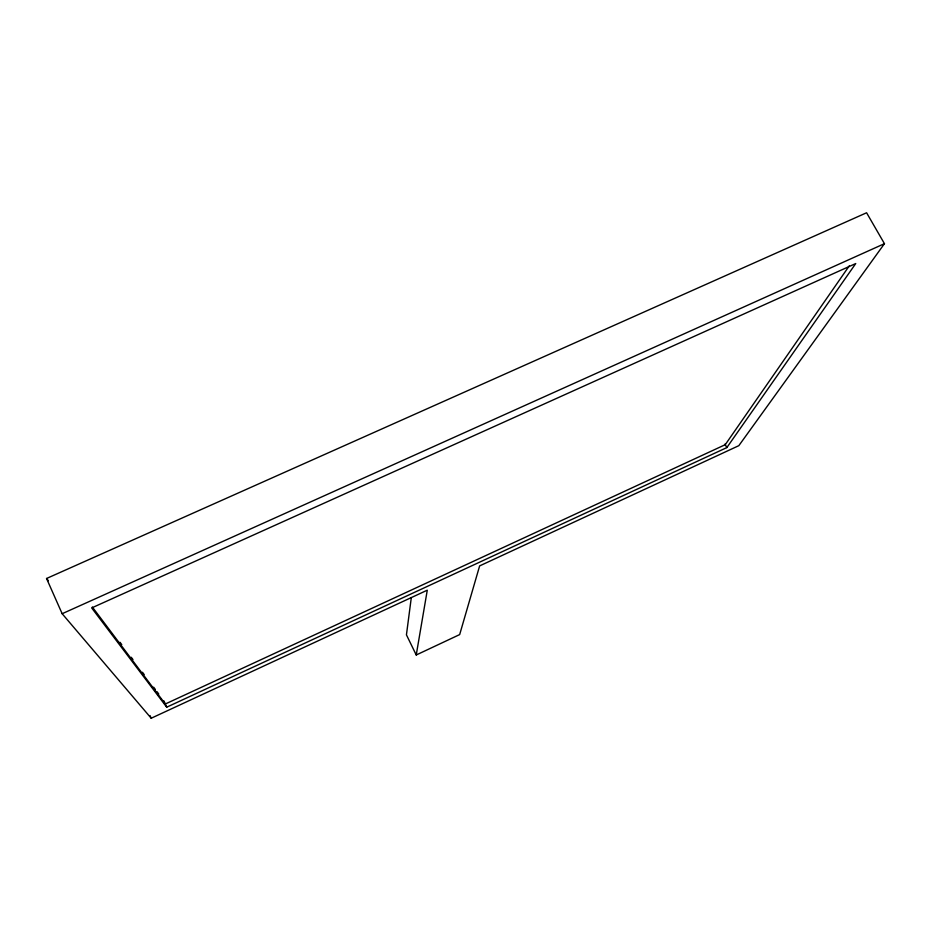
<?xml version="1.0" encoding="UTF-8"?>
<svg xmlns="http://www.w3.org/2000/svg" width="931" height="931" viewBox="0 0 931 931"><rect width="100%" height="100%" fill="white"/><g stroke="black" fill="none" stroke-linecap="round" stroke-linejoin="round"><path stroke-width="1.4" d="M411.304 597.597L406.44 634.849L416.238 654.982L459.67 634.581L479.64 565.897L738.83 445.67L884.45 243.678L866.586 212.768L46.55 578.488L62.156 613.715L151.206 718.232L427.282 590.184L416.238 654.982M849.398 265.684L725.249 444.681L165.287 704.011L92.344 607.047M726.832 447.59L855.74 263.554L91.68 607.931L166.719 707.188L726.832 447.59L724.935 444.099M62.156 613.715L884.45 243.678M46.55 578.488L48.377 580.735M120.029 642.297L121.752 644.601M131.248 657.274L132.97 659.579M142.466 672.263L144.189 674.568M153.65 687.194L155.349 689.464M157.048 691.745L158.747 694.014M163.856 700.834L166.719 707.188M150.019 715.59L151.206 718.232"/></g></svg>
